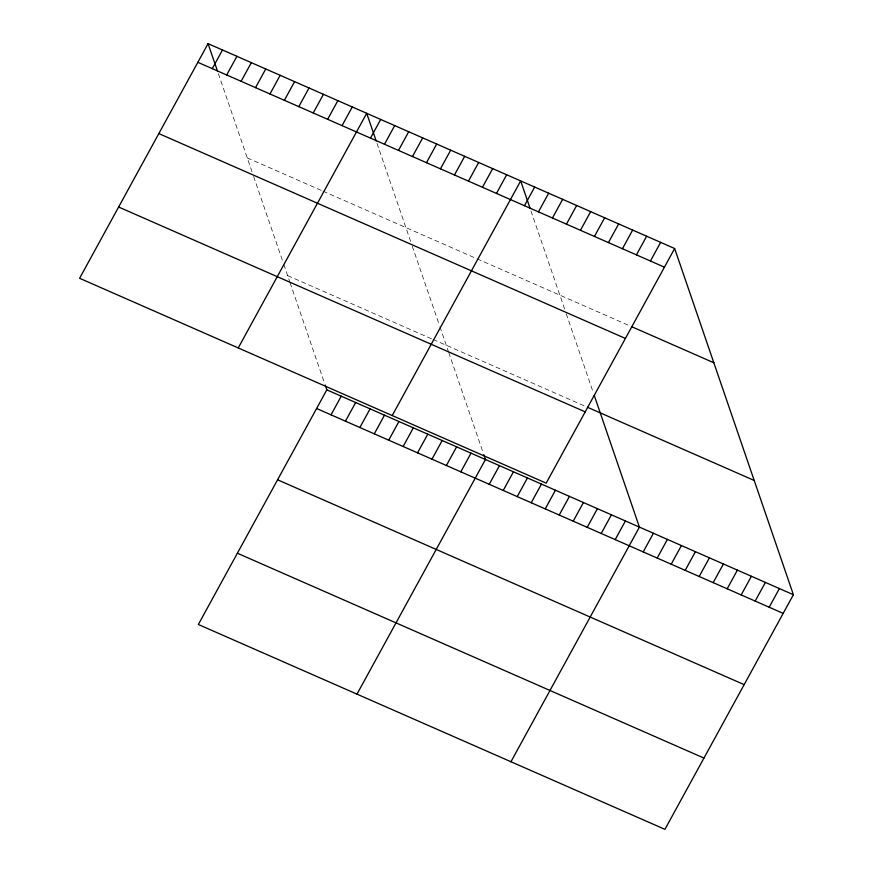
<?xml version="1.0" encoding="UTF-8"?>
<svg xmlns="http://www.w3.org/2000/svg" width="873" height="873" viewBox="0 0 873 873"><rect width="100%" height="100%" fill="white"/><g stroke="black" fill="none" stroke-linecap="round" stroke-linejoin="round"><path stroke-width="0.65" stroke-dasharray="4.37 3.27" d="M247.255 157.893L321.766 190.609M322.966 191.143L475.872 258.277M477.04 258.79L629.848 325.88M287.632 275.606L431.84 338.92M433.052 339.455L586.241 406.72M530.98 210.971L564.962 310.024M566.239 313.734L593.433 393.036M377.016 143.368L410.997 242.421M412.263 246.131L439.468 325.433M439.894 326.677L448.329 351.273M448.744 352.474L482.976 452.29M218.381 73.714L252.362 172.767M253.628 176.477L282.961 261.976M283.812 264.454L289.694 281.619M290.109 282.819L324.756 383.836"/><path stroke-width="1.31" d="M208.069 43.65L79.607 278.291L546.182 483.151L674.643 248.51L208.069 43.65L217.563 71.313M212.281 68.64L222.495 49.979M226.696 74.969L236.91 56.319M241.123 81.309L251.337 62.649M255.538 87.638L265.752 68.978M269.964 93.968L280.178 75.307M284.38 100.297L294.594 81.647M298.806 106.637L309.02 87.977M313.221 112.966L323.447 94.306M327.648 119.295L337.862 100.635M342.063 125.625L352.288 106.975M238.242 347.945L366.704 113.304L376.198 140.957M370.49 138.109L380.704 119.448M384.48 144.252L394.694 125.592M398.481 150.396L408.695 131.736M412.482 156.54L422.696 137.89M426.471 162.694L436.686 144.034M440.472 168.838L450.686 150.178M325.171 385.037L326.818 389.849L198.357 624.49L664.931 829.35L793.393 594.709L674.643 248.51M454.473 174.982L464.687 156.322M331.02 414.839L341.245 396.189M468.463 181.126L478.677 162.465M345.446 421.179L355.66 402.518M482.463 187.269L492.678 168.609M359.872 427.508L370.087 408.848M496.464 193.424L506.678 174.764M374.288 433.837L384.502 415.177M392.217 415.548L520.668 180.907L530.162 208.571M388.714 440.178L398.928 421.517M524.455 205.712L534.669 187.051M403.13 446.507L413.344 427.846M538.455 211.855L548.67 193.195M417.556 452.836L427.77 434.176M552.445 217.999L562.659 199.339M431.971 459.165L442.185 440.505M566.446 224.154L576.66 205.493M446.398 465.505L456.612 446.845M580.447 230.297L590.661 211.637M460.813 471.835L471.027 453.174M594.437 236.441L604.651 217.781M356.992 694.144L485.453 459.504L483.806 454.691M608.437 242.585L618.651 223.924M489.229 484.308L499.454 465.647M622.438 248.729L632.652 230.068M503.23 490.451L513.444 471.791M636.428 254.872L646.642 236.223M517.231 496.606L527.445 477.946M650.429 261.027L660.643 242.367M531.221 502.75L541.446 484.089M545.221 508.894L555.435 490.233M559.222 515.037L569.436 496.377M573.212 521.181L583.437 502.521M587.213 527.336L597.427 508.675M601.213 533.479L611.427 514.819M615.203 539.623L625.428 520.963M510.956 761.747L639.418 527.106L594.284 395.513M643.205 551.911L653.419 533.25M657.194 558.054L667.419 539.394M671.195 564.209L681.409 545.549M685.196 570.353L695.41 551.692M699.186 576.496L709.411 557.836M713.186 582.64L723.401 563.98M727.187 588.784L737.401 570.124M741.177 594.939L751.402 576.278M755.178 601.082L765.392 582.422M769.178 607.226L779.393 588.566M197.855 62.31L664.429 267.171M632.183 326.906L713.83 362.753M158.831 133.58L625.406 338.44M587.409 407.233L754.207 480.466M118.63 207.021L585.205 411.87M326.818 389.849L793.393 594.709M316.604 408.509L783.168 613.37M277.581 479.79L744.156 684.639M237.38 553.22L703.954 758.08"/></g></svg>
